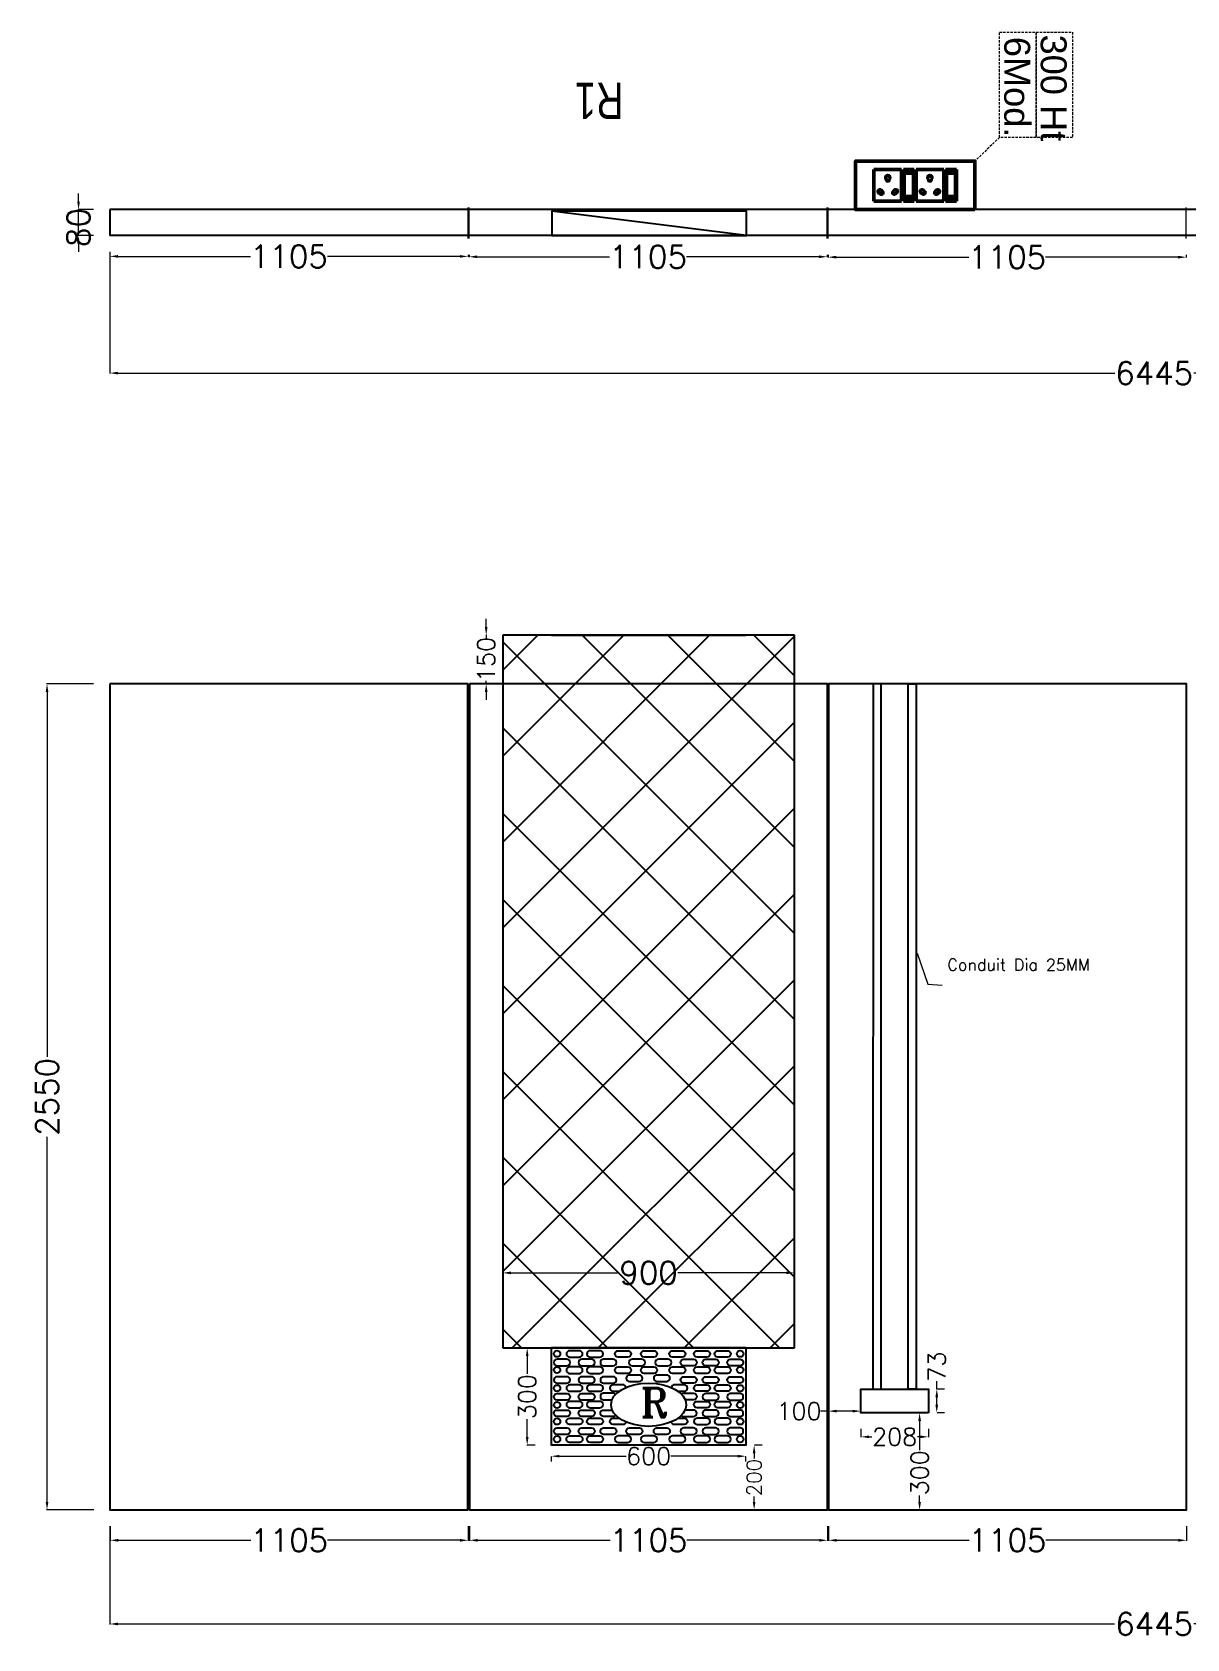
# Model space of a CAD drawing. Extents: x 3550807 to 4078732, y -628171 to -515859.
# Drawn here: x 3782337 to 3785900, y -603550 to -598592 of the extents above; entities that cross this region are included whole.
import ezdxf
from ezdxf.lldxf.tags import DXFTag

# ---------------------------------------------------------------- set-up
doc = ezdxf.new("R2010")
doc.units = 0
doc.header["$LTSCALE"] = 6
doc.header["$MEASUREMENT"] = 0
for name, pattern in [('1', [0]), ('ACAD_ISO03W100', [30, 12, -18]), ('DASHED2', [0.375, 0.25, -0.125])]:
    doc.linetypes.add(name, pattern=pattern)
doc.layers.get('0').update_dxf_attribs({"linetype": 'CONTINUOUS'})
doc.layers.get('Defpoints').update_dxf_attribs({"linetype": 'CONTINUOUS'})
for name, color, linetype in [('80 mm Wall', 5, 'CONTINUOUS'), ('Conduit', 2, 'CONTINUOUS'), ('DIM', 7, 'CONTINUOUS'), ('Dimensions', 7, 'CONTINUOUS'), ('MODULE BOX', 7, 'CONTINUOUS'), ('RISER', 10, 'CONTINUOUS'), ('TEXT', 5, 'CONTINUOUS')]:
    doc.layers.add(name, color=color, linetype=linetype)
doc.layers.add('CFT_LOOPING', color=7, linetype='1', lineweight=0, true_color=0xd6d600)
for name, color, linetype, lineweight in [('ELE. 2N0S OF 6-16 UPS SOCKETS', 191, 'CONTINUOUS', 15), ('MEP_HVAC_RA_RAISERS', 3, 'CONTINUOUS', 0), ('Partition-80WP', 7, 'CONTINUOUS', 5)]:
    doc.layers.add(name, color=color, linetype=linetype, lineweight=lineweight)
doc.styles.add('ARIEL', font='sanss___.ttf', dxfattribs={"width": 0.75})
doc.styles.add('ROMANS', font='romans.shx')
doc.styles.add('ROMANT', font='romant.shx')
doc.styles.get("Standard").update_dxf_attribs({"font": 'SIMPLEX'})
tags = doc.linetypes.add('03B05', pattern=[15, 6, -9]).pattern_tags.tags
tags[6:7] = [DXFTag(74, 4), DXFTag(75, 0), DXFTag(340, '0'), DXFTag(46, 1.0), DXFTag(50, 0.0), DXFTag(44, 0.0), DXFTag(45, 0.0)]
tags[4:5] = [DXFTag(74, 4), DXFTag(75, 0), DXFTag(340, '0'), DXFTag(46, 1.0), DXFTag(50, 0.0), DXFTag(44, 0.0), DXFTag(45, 0.0)]
doc.dimstyles.new('AEPL', dxfattribs={"dimtxt": 10, "dimasz": 2.5, "dimexe": 1.25, "dimexo": 2, "dimtad": 0, "dimdec": 0, "dimtxsty": 'ROMANS', "dimcen": 2.5, "dimclrd": 250, "dimclre": 250, "dimadec": 0, "dimazin": 0, "dimtfac": 1, "dimtdec": 0, "dimtmove": 0, "dimatfit": 3, "dimfxl": 0, "dimlwd": 0, "dimlwe": 0, "dimarcsym": 0})
doc.dimstyles.new('AEPL1', dxfattribs={"dimtxt": 100, "dimasz": 25, "dimexe": 1.25, "dimexo": 50, "dimtad": 0, "dimdec": 0, "dimtxsty": 'ROMANS', "dimcen": 2.5, "dimclrd": 250, "dimclre": 250, "dimadec": 0, "dimazin": 0, "dimtfac": 1, "dimtdec": 0, "dimtmove": 0, "dimatfit": 3, "dimfxl": 0, "dimlwd": 0, "dimlwe": 0, "dimarcsym": 0})

# ---------------------------------------------------------------- blocks, each defined once
blk = doc.blocks.new('6MODULE-UPS')
at = {"layer": 'ELE. 2N0S OF 6-16 UPS SOCKETS', "color": 223, "lineweight": 50}
for p, q in [((-5.7, 91.9), (-5.7, 19.7)), ((-5.7, 91.9), (-5.7, 19.7)), ((19.4, 91.9), (-5.7, 91.9)), ((-5.7, 91.9), (19.4, 91.9)), ((-3.6, 84), (-3.6, 27.6)), ((17.3, 84), (-3.6, 84)), ((17.3, 27.6), (17.3, 84)), ((19.4, 19.7), (19.4, 91.9)), ((23.6, 91.9), (86.9, 91.9)), ((23.6, 19.7), (23.6, 91.9)), ((86.9, 91.9), (86.9, 19.7)), ((91.1, 91.9), (91.1, 19.7)), ((91.1, 91.9), (91.1, 19.7)), ((116.2, 91.9), (91.1, 91.9)), ((91.1, 91.9), (116.2, 91.9)), ((93.2, 84), (93.2, 27.6)), ((114.1, 84), (93.2, 84)), ((114.1, 27.6), (114.1, 84)), ((116.2, 19.7), (116.2, 91.9)), ((120.4, 19.7), (120.4, 91.9)), ((120.4, 91.9), (183.6, 91.9)), ((183.6, 91.9), (183.6, 19.7)), ((-5.7, 19.7), (19.4, 19.7)), ((-3.6, 30.1), (17.3, 30.1)), ((-3.6, 27.6), (17.3, 27.6)), ((86.9, 19.7), (23.6, 19.7)), ((91.1, 19.7), (116.2, 19.7)), ((93.2, 30.1), (114.1, 30.1)), ((93.2, 27.6), (114.1, 27.6)), ((183.6, 19.7), (120.4, 19.7))]:
    blk.add_line(p, q, dxfattribs=at)
blk.add_lwpolyline([(-48.1, 0), (226, 0), (226, 111.6), (-48.1, 111.6)], close=True, dxfattribs=at)
for centre, radius, start, end in [((55.3, 73.6), 4.92, 307.1584, 232.8416), ((152, 73.6), 4.92, 307.1584, 232.8416), ((37.2, 41.7), 4.24, 5.2689, 272.51), ((40.6, 38.8), 3.42, 202.6838, 75.0951), ((55.3, 68.7), 3.14, 161.4031, 18.5969), ((69.9, 38.8), 3.42, 104.9049, 337.3162), ((73.3, 41.7), 4.24, 267.49, 174.7311), ((134, 41.7), 4.24, 5.2689, 272.51), ((137.3, 38.8), 3.42, 202.6838, 75.0951), ((152, 68.7), 3.14, 161.4031, 18.5969), ((166.7, 38.8), 3.42, 104.9049, 337.3162), ((170, 41.7), 4.24, 267.49, 174.7311)]:
    blk.add_arc(centre, radius, start, end, dxfattribs=at)
blk = doc.blocks.new('RAISER 400X400MM')
at = {"layer": 'MEP_HVAC_RA_RAISERS', "lineweight": 25}
blk.add_line((2003785.4, 80176.6), (2004185.4, 80126.6), dxfattribs=at)
blk.add_lwpolyline([(2004185.4, 80176.6), (2003785.4, 80176.6), (2003785.4, 80126.6), (2004185.4, 80126.6)], close=True, dxfattribs=at)
blk.add_lwpolyline([(2003985.4, 80105.8, 0, 44.3, 0), (2003985.4, 80054.1, 0, 0, 0), (2003985.4, 79969.7, 0, 0, 0), (2004052.1, 79969.7, 0, 0, 0), (2003868.7, 79926.8, 0, 0, 0), (2003970.3, 79926.8, 0, 0, 0), (2003970.3, 79863.1, 0, 0, 0)], format="xyseb", dxfattribs=at)
at = {"layer": 'MEP_HVAC_RA_RAISERS', "lineweight": 25, "insert": (2004037.9, 79936.9), "char_height": 75, "width": 116.101, "attachment_point": 1, "style": 'ARIEL'}
blk.add_mtext('R1', dxfattribs=at)
blk = doc.blocks.new('*D372')
at = {"layer": 'Defpoints', "color": 0, "linetype": 'ByBlock', "transparency": 16777216}
for p in [(3782576.8, -599219.5), (3783682, -599228.5), (3783682, -599283.7)]:
    blk.add_point(p, dxfattribs=at)
at = {"layer": 'DIM', "color": 250, "linetype": 'ByBlock', "lineweight": 0, "transparency": 16777216}
for p, q in [((3782576.8, -599269.5), (3782576.8, -599284.9)), ((3782601.8, -599283.7), (3783010.8, -599283.7)), ((3783657, -599283.7), (3783248, -599283.7)), ((3783682, -599278.5), (3783682, -599284.9))]:
    blk.add_line(p, q, dxfattribs=at)
at = {"layer": 'DIM', "color": 250, "linetype": 'ByBlock', "transparency": 16777216}
for points in [[(3782601.8, -599279.5), (3782601.8, -599287.9), (3782576.8, -599283.7)], [(3783657, -599287.9), (3783657, -599279.5), (3783682, -599283.7)]]:
    blk.add_solid(points, dxfattribs=at)
at = {"layer": 'DIM', "color": 0, "linetype": 'ByBlock', "transparency": 16777216, "insert": (3783129.4, -599283.7), "char_height": 70, "attachment_point": 5, "style": 'ROMANS'}
blk.add_mtext('1105', dxfattribs=at)
blk = doc.blocks.new('*D374')
at = {"layer": 'Defpoints', "color": 0, "linetype": 'ByBlock', "transparency": 16777216}
for p in [(3783685, -599228.5), (3784790, -599228.5), (3784790, -599284.9)]:
    blk.add_point(p, dxfattribs=at)
at = {"layer": 'DIM', "color": 250, "linetype": 'ByBlock', "lineweight": 0, "transparency": 16777216}
for p, q in [((3783685, -599278.5), (3783685, -599286.1)), ((3783710, -599284.9), (3784118.9, -599284.9)), ((3784765, -599284.9), (3784356, -599284.9)), ((3784790, -599278.5), (3784790, -599286.1))]:
    blk.add_line(p, q, dxfattribs=at)
at = {"layer": 'DIM', "color": 250, "linetype": 'ByBlock', "transparency": 16777216}
for points in [[(3783710, -599280.7), (3783710, -599289), (3783685, -599284.9)], [(3784765, -599289), (3784765, -599280.7), (3784790, -599284.9)]]:
    blk.add_solid(points, dxfattribs=at)
at = {"layer": 'DIM', "color": 0, "linetype": 'ByBlock', "transparency": 16777216, "insert": (3784237.5, -599284.9), "char_height": 70, "attachment_point": 5, "style": 'ROMANS'}
blk.add_mtext('1105', dxfattribs=at)
blk = doc.blocks.new('*D375')
at = {"layer": 'Defpoints', "color": 0, "linetype": 'ByBlock', "transparency": 16777216}
for p in [(3784793, -599228.5), (3785898, -599228.5), (3785898, -599286.1)]:
    blk.add_point(p, dxfattribs=at)
at = {"layer": 'DIM', "color": 250, "linetype": 'ByBlock', "lineweight": 0, "transparency": 16777216}
for p, q in [((3784793, -599278.5), (3784793, -599287.4)), ((3784818, -599286.1), (3785226.9, -599286.1)), ((3785873, -599286.1), (3785464, -599286.1)), ((3785898, -599278.5), (3785898, -599287.4))]:
    blk.add_line(p, q, dxfattribs=at)
at = {"layer": 'DIM', "color": 250, "linetype": 'ByBlock', "transparency": 16777216}
for points in [[(3784818, -599282), (3784818, -599290.3), (3784793, -599286.1)], [(3785873, -599290.3), (3785873, -599282), (3785898, -599286.1)]]:
    blk.add_solid(points, dxfattribs=at)
at = {"layer": 'DIM', "color": 0, "linetype": 'ByBlock', "transparency": 16777216, "insert": (3785345.5, -599286.1), "char_height": 70, "attachment_point": 5, "style": 'ROMANS'}
blk.add_mtext('1105', dxfattribs=at)
blk = doc.blocks.new('*D378')
at = {"layer": 'Defpoints', "color": 0, "linetype": 'ByBlock', "transparency": 16777216}
for p in [(3782576.8, -599219.5), (3789021.8, -599219.5), (3789021.8, -599643.9)]:
    blk.add_point(p, dxfattribs=at)
at = {"layer": 'DIM', "color": 250, "linetype": 'ByBlock', "lineweight": 0, "transparency": 16777216}
for p, q in [((3782576.8, -599269.5), (3782576.8, -599645.2)), ((3789021.8, -599269.5), (3789021.8, -599645.2)), ((3782601.8, -599643.9), (3785677.2, -599643.9)), ((3788996.8, -599643.9), (3785921.4, -599643.9))]:
    blk.add_line(p, q, dxfattribs=at)
at = {"layer": 'DIM', "color": 250, "linetype": 'ByBlock', "transparency": 16777216}
for points in [[(3782601.8, -599639.8), (3782601.8, -599648.1), (3782576.8, -599643.9)], [(3788996.8, -599648.1), (3788996.8, -599639.8), (3789021.8, -599643.9)]]:
    blk.add_solid(points, dxfattribs=at)
at = {"layer": 'DIM', "color": 0, "linetype": 'ByBlock', "transparency": 16777216, "insert": (3785799.3, -599643.9), "char_height": 70, "attachment_point": 5, "style": 'ROMANS'}
blk.add_mtext('6445', dxfattribs=at)
blk = doc.blocks.new('raiser 400x250')
at = {"layer": 'RISER'}
h = blk.add_hatch(dxfattribs=at)
h.set_pattern_fill('ANSI37', color=8, scale=1500)
h.set_pattern_definition([(45, (3749758.91, -782023.3), (-132.583, 132.583), []), (135, (3749758.91, -782023.3), (-132.583, -132.583), [])])
h.paths.add_polyline_path([(3749308.9, -779742.3), (3749308.9, -781942.3), (3750208.9, -781942.3), (3750208.9, -779742.3)])
at = {"linetype": 'ByBlock'}
blk.add_line((3749458.9, -779742.3), (3749308.9, -779742.3), dxfattribs=at)
at = {"layer": 'RISER', "color": 3, "linetype": 'ACAD_ISO03W100'}
for p, q in [((3749308.9, -779742.3), (3749308.9, -781942.3)), ((3750208.9, -781942.3), (3750208.9, -779742.3))]:
    blk.add_line(p, q, dxfattribs=at)
at = {"layer": 'RISER', "color": 5}
for p, q in [((3749308.9, -779742.3), (3749308.9, -781942.3)), ((3750208.9, -779742.3), (3749308.9, -779742.3)), ((3749458.9, -779742.3), (3750058.9, -779742.3)), ((3750208.9, -781942.3), (3750208.9, -779742.3)), ((3749308.9, -781942.3), (3749458.9, -781942.3)), ((3749458.9, -781942.3), (3750208.9, -781942.3))]:
    blk.add_line(p, q, dxfattribs=at)
at = {"layer": 'RISER', "color": 3}
blk.add_line((3750058.9, -781942.3), (3749458.9, -781942.3), dxfattribs=at)
at = {"layer": 'RISER', "color": 5}
blk.add_lwpolyline([(3749458.9, -781942.3), (3750058.9, -781942.3), (3750058.9, -782242.3), (3749458.9, -782242.3)], close=True, dxfattribs=at)
at = {"layer": 'RISER'}
for points in [[(3749515.3, -781970.8), (3749545.3, -781970.8, 1), (3749545.3, -781950.8), (3749515.3, -781950.8, 1), (3749515.3, -781970.8)], [(3749578.8, -781970.8), (3749608.8, -781970.8, 1), (3749608.8, -781950.8), (3749578.8, -781950.8, 1), (3749578.8, -781970.8)], [(3749695, -781970.8), (3749665, -781970.8, -1), (3749665, -781950.8), (3749695, -781950.8, -1), (3749695, -781970.8)], [(3749775, -781970.8), (3749745, -781970.8, -1), (3749745, -781950.8), (3749775, -781950.8, -1), (3749775, -781970.8)], [(3749862.4, -781970.8), (3749832.4, -781970.8, -1), (3749832.4, -781950.8), (3749862.4, -781950.8, -1), (3749862.4, -781970.8)], [(3749939, -781970.8), (3749909, -781970.8, -1), (3749909, -781950.8), (3749939, -781950.8, -1), (3749939, -781970.8)], [(3750002.5, -781970.8), (3749972.5, -781970.8, -1), (3749972.5, -781950.8), (3750002.5, -781950.8, -1), (3750002.5, -781970.8)], [(3749476.7, -781997.2), (3749506.7, -781997.2, 1), (3749506.7, -781977.2), (3749476.7, -781977.2, 1), (3749476.7, -781997.2)], [(3749515.3, -782020.9), (3749545.3, -782020.9, 1), (3749545.3, -782000.9), (3749515.3, -782000.9, 1), (3749515.3, -782020.9)], [(3749552.6, -781997.2), (3749582.6, -781997.2, 1), (3749582.6, -781977.2), (3749552.6, -781977.2, 1), (3749552.6, -781997.2)], [(3749578.8, -782020.9), (3749608.8, -782020.9, 1), (3749608.8, -782000.9), (3749578.8, -782000.9, 1), (3749578.8, -782020.9)], [(3749620.1, -781997.2), (3749650.1, -781997.2, 1), (3749650.1, -781977.2), (3749620.1, -781977.2, 1), (3749620.1, -781997.2)], [(3749695, -782020.9), (3749665, -782020.9, -1), (3749665, -782000.9), (3749695, -782000.9, -1), (3749695, -782020.9)], [(3749708, -781997.2), (3749738, -781997.2, 1), (3749738, -781977.2), (3749708, -781977.2, 1), (3749708, -781997.2)], [(3749775, -782020.9), (3749745, -782020.9, -1), (3749745, -782000.9), (3749775, -782000.9, -1), (3749775, -782020.9)], [(3749789.4, -781997.2), (3749819.4, -781997.2, 1), (3749819.4, -781977.2), (3749789.4, -781977.2, 1), (3749789.4, -781997.2)], [(3749862.4, -782020.9), (3749832.4, -782020.9, -1), (3749832.4, -782000.9), (3749862.4, -782000.9, -1), (3749862.4, -782020.9)], [(3749897.7, -781997.2), (3749867.7, -781997.2, -1), (3749867.7, -781977.2), (3749897.7, -781977.2, -1), (3749897.7, -781997.2)], [(3749939, -782020.9), (3749909, -782020.9, -1), (3749909, -782000.9), (3749939, -782000.9, -1), (3749939, -782020.9)], [(3749965.3, -781997.2), (3749935.3, -781997.2, -1), (3749935.3, -781977.2), (3749965.3, -781977.2, -1), (3749965.3, -781997.2)], [(3750002.5, -782020.9), (3749972.5, -782020.9, -1), (3749972.5, -782000.9), (3750002.5, -782000.9, -1), (3750002.5, -782020.9)], [(3750041.1, -781997.2), (3750011.1, -781997.2, -1), (3750011.1, -781977.2), (3750041.1, -781977.2, -1), (3750041.1, -781997.2)], [(3749476.7, -782051), (3749506.7, -782051, 1), (3749506.7, -782031), (3749476.7, -782031, 1), (3749476.7, -782051)], [(3749515.3, -782075.9), (3749545.3, -782075.9, 1), (3749545.3, -782055.9), (3749515.3, -782055.9, 1), (3749515.3, -782075.9)], [(3749552.6, -782051), (3749582.6, -782051, 1), (3749582.6, -782031), (3749552.6, -782031, 1), (3749552.6, -782051)], [(3749578.8, -782075.9), (3749608.8, -782075.9, 1), (3749608.8, -782055.9), (3749578.8, -782055.9, 1), (3749578.8, -782075.9)], [(3749620.1, -782051), (3749650.1, -782051, 1), (3749650.1, -782031), (3749620.1, -782031, 1), (3749620.1, -782051)], [(3749689.2, -782063.8, 0.354406), (3749679.4, -782055.9), (3749649.4, -782055.9, 1), (3749649.4, -782075.9)], [(3749700.1, -782045.8), (3749730.1, -782045.8, 1), (3749730.1, -782025.8), (3749700.1, -782025.8, 1), (3749700.1, -782045.8)], [(3749784.8, -782045.8), (3749814.8, -782045.8, 1), (3749814.8, -782025.8), (3749784.8, -782025.8, 1), (3749784.8, -782045.8)], [(3749850, -782075.9), (3749868.9, -782075.9, 1), (3749868.9, -782055.9), (3749838.9, -782055.9, 0.359988), (3749829.1, -782064, 0.359988)], [(3749897.7, -782051), (3749867.7, -782051, -1), (3749867.7, -782031), (3749897.7, -782031, -1), (3749897.7, -782051)], [(3749939, -782075.9), (3749909, -782075.9, -1), (3749909, -782055.9), (3749939, -782055.9, -1), (3749939, -782075.9)], [(3749965.3, -782051), (3749935.3, -782051, -1), (3749935.3, -782031), (3749965.3, -782031, -1), (3749965.3, -782051)], [(3750002.5, -782075.9), (3749972.5, -782075.9, -1), (3749972.5, -782055.9), (3750002.5, -782055.9, -1), (3750002.5, -782075.9)], [(3750041.1, -782051), (3750011.1, -782051, -1), (3750011.1, -782031), (3750041.1, -782031, -1), (3750041.1, -782051)], [(3749476.7, -782083), (3749506.7, -782083, -1), (3749506.7, -782103), (3749476.7, -782103, -1), (3749476.7, -782083)], [(3749515.3, -782127), (3749545.3, -782127, 1), (3749545.3, -782107), (3749515.3, -782107, 1), (3749515.3, -782127)], [(3749552.6, -782083), (3749582.6, -782083, -1), (3749582.6, -782103), (3749552.6, -782103, -1), (3749552.6, -782083)], [(3749578.8, -782127), (3749608.8, -782127, 1), (3749608.8, -782107), (3749578.8, -782107, 1), (3749578.8, -782127)], [(3749657.3, -782085.1, 0.202537), (3749650.1, -782082.1), (3749620.1, -782082.1, 1), (3749620.1, -782102.1)], [(3749860.5, -782085.1, -0.202537), (3749867.7, -782082.1), (3749897.7, -782082.1, -1), (3749897.7, -782102.1)], [(3749939, -782127), (3749909, -782127, -1), (3749909, -782107), (3749939, -782107, -1), (3749939, -782127)], [(3749965.3, -782083), (3749935.3, -782083, 1), (3749935.3, -782103), (3749965.3, -782103, 1), (3749965.3, -782083)], [(3750002.5, -782127), (3749972.5, -782127, -1), (3749972.5, -782107), (3750002.5, -782107, -1), (3750002.5, -782127)], [(3750041.1, -782083), (3750011.1, -782083, 1), (3750011.1, -782103), (3750041.1, -782103, 1), (3750041.1, -782083)], [(3749476.7, -782133.8), (3749506.7, -782133.8, -1), (3749506.7, -782153.8), (3749476.7, -782153.8, -1), (3749476.7, -782133.8)], [(3749552.6, -782133.8), (3749582.6, -782133.8, -1), (3749582.6, -782153.8), (3749552.6, -782153.8, -1), (3749552.6, -782133.8)], [(3749657.9, -782150.1, -0.225848), (3749650.1, -782153.8), (3749620.1, -782153.8, -1), (3749620.1, -782133.8)], [(3749859.9, -782150.1, 0.225848), (3749867.7, -782153.8), (3749897.7, -782153.8, 1), (3749897.7, -782133.8)], [(3749965.3, -782133.8), (3749935.3, -782133.8, 1), (3749935.3, -782153.8), (3749965.3, -782153.8, 1), (3749965.3, -782133.8)], [(3750041.1, -782133.8), (3750011.1, -782133.8, 1), (3750011.1, -782153.8), (3750041.1, -782153.8, 1), (3750041.1, -782133.8)], [(3749476.7, -782188.8), (3749506.7, -782188.8, -1), (3749506.7, -782208.8), (3749476.7, -782208.8, -1), (3749476.7, -782188.8)], [(3749515.3, -782158.7), (3749545.3, -782158.7, -1), (3749545.3, -782178.7), (3749515.3, -782178.7, -1), (3749515.3, -782158.7)], [(3749552.6, -782188.8), (3749582.6, -782188.8, -1), (3749582.6, -782208.8), (3749552.6, -782208.8, -1), (3749552.6, -782188.8)], [(3749578.8, -782158.7), (3749608.8, -782158.7, -1), (3749608.8, -782178.7), (3749578.8, -782178.7, -1), (3749578.8, -782158.7)], [(3749620.1, -782188.8), (3749650.1, -782188.8, -1), (3749650.1, -782208.8), (3749620.1, -782208.8, -1), (3749620.1, -782188.8)], [(3749689.2, -782170.8, -0.354406), (3749679.4, -782178.7), (3749649.4, -782178.7, -1), (3749649.4, -782158.7)], [(3749700.1, -782188.8), (3749730.1, -782188.8, -1), (3749730.1, -782208.8), (3749700.1, -782208.8, -1), (3749700.1, -782188.8)], [(3749784.8, -782188.8), (3749814.8, -782188.8, -1), (3749814.8, -782208.8), (3749784.8, -782208.8, -1), (3749784.8, -782188.8)], [(3749850, -782158.7), (3749868.9, -782158.7, -1), (3749868.9, -782178.7), (3749838.9, -782178.7, -0.359988), (3749829.1, -782170.6)], [(3749897.7, -782188.8), (3749867.7, -782188.8, 1), (3749867.7, -782208.8), (3749897.7, -782208.8, 1), (3749897.7, -782188.8)], [(3749939, -782158.7), (3749909, -782158.7, 1), (3749909, -782178.7), (3749939, -782178.7, 1), (3749939, -782158.7)], [(3749965.3, -782188.8), (3749935.3, -782188.8, 1), (3749935.3, -782208.8), (3749965.3, -782208.8, 1), (3749965.3, -782188.8)], [(3750002.5, -782158.7), (3749972.5, -782158.7, 1), (3749972.5, -782178.7), (3750002.5, -782178.7, 1), (3750002.5, -782158.7)], [(3750041.1, -782188.8), (3750011.1, -782188.8, 1), (3750011.1, -782208.8), (3750041.1, -782208.8, 1), (3750041.1, -782188.8)], [(3749515.3, -782213.7), (3749545.3, -782213.7, -1), (3749545.3, -782233.7), (3749515.3, -782233.7, -1), (3749515.3, -782213.7)], [(3749578.8, -782213.7), (3749608.8, -782213.7, -1), (3749608.8, -782233.7), (3749578.8, -782233.7, -1), (3749578.8, -782213.7)], [(3749695, -782213.7), (3749665, -782213.7, 1), (3749665, -782233.7), (3749695, -782233.7, 1), (3749695, -782213.7)], [(3749775, -782213.7), (3749745, -782213.7, 1), (3749745, -782233.7), (3749775, -782233.7, 1), (3749775, -782213.7)], [(3749862.4, -782213.7), (3749832.4, -782213.7, 1), (3749832.4, -782233.7), (3749862.4, -782233.7, 1), (3749862.4, -782213.7)], [(3749939, -782213.7), (3749909, -782213.7, 1), (3749909, -782233.7), (3749939, -782233.7, 1), (3749939, -782213.7)], [(3750002.5, -782213.7), (3749972.5, -782213.7, 1), (3749972.5, -782233.7), (3750002.5, -782233.7, 1), (3750002.5, -782213.7)]]:
    blk.add_lwpolyline(points, format="xyb", dxfattribs=at)
for points in [[(3749620.1, -782102.1), (3749646, -782102.1)], [(3749649.4, -782075.9), (3749667.8, -782075.9)], [(3749897.7, -782102.1), (3749871.8, -782102.1)], [(3749620.1, -782133.8), (3749646.6, -782133.8)], [(3749897.7, -782133.8), (3749871.3, -782133.8)], [(3749649.4, -782158.7), (3749667.8, -782158.7)]]:
    blk.add_lwpolyline(points, dxfattribs=at)
for centre in [(3749476.5, -781960.1), (3750041.3, -781960.1), (3749476.5, -782010.2), (3750041.3, -782010.2), (3749476.5, -782066.6), (3750041.3, -782066.6), (3749476.5, -782118.3), (3750041.3, -782118.3), (3749476.5, -782168.9), (3750041.3, -782168.9), (3749476.5, -782223.8), (3750041.3, -782223.8)]:
    blk.add_circle(centre, 10, dxfattribs=at)
blk.add_ellipse((3749758.9, -782117.3), major_axis=(-115.9, 0), ratio=0.577143, dxfattribs=at)
at = {"layer": 'RISER', "color": 7, "insert": (3749733.6, -782066), "char_height": 90.1, "width": 1.001, "attachment_point": 1, "style": 'ROMANT'}
blk.add_mtext('R\\P', dxfattribs=at)
blk = doc.blocks.new('*D379')
at = {"layer": 'Defpoints', "color": 0, "linetype": 'ByBlock', "transparency": 16777216}
for p in [(3783686.8, -603152.7), (3784791.3, -603152.7), (3784791.3, -603246.2)]:
    blk.add_point(p, dxfattribs=at)
at = {"layer": 'DIM', "color": 250, "linetype": 'ByBlock', "lineweight": 0, "transparency": 16777216}
for p, q in [((3783686.8, -603202.7), (3783686.8, -603247.5)), ((3784791.3, -603202.7), (3784791.3, -603247.5)), ((3783711.8, -603246.2), (3784120.5, -603246.2)), ((3784766.3, -603246.2), (3784357.6, -603246.2))]:
    blk.add_line(p, q, dxfattribs=at)
at = {"layer": 'DIM', "color": 250, "linetype": 'ByBlock', "transparency": 16777216}
for points in [[(3783711.8, -603242.1), (3783711.8, -603250.4), (3783686.8, -603246.2)], [(3784766.3, -603250.4), (3784766.3, -603242.1), (3784791.3, -603246.2)]]:
    blk.add_solid(points, dxfattribs=at)
at = {"layer": 'DIM', "color": 0, "linetype": 'ByBlock', "transparency": 16777216, "insert": (3784239.1, -603246.2), "char_height": 70, "attachment_point": 5, "style": 'ROMANS'}
blk.add_mtext('1105', dxfattribs=at)
blk = doc.blocks.new('*D380')
at = {"layer": 'Defpoints', "color": 0, "linetype": 'ByBlock', "transparency": 16777216}
for p in [(3782577.8, -603152.7), (3783682.3, -603152.7), (3783682.3, -603246.2)]:
    blk.add_point(p, dxfattribs=at)
at = {"layer": 'DIM', "color": 250, "linetype": 'ByBlock', "lineweight": 0, "transparency": 16777216}
for p, q in [((3782577.8, -603202.7), (3782577.8, -603247.5)), ((3783682.3, -603202.7), (3783682.3, -603247.5)), ((3782602.8, -603246.2), (3783011.5, -603246.2)), ((3783657.3, -603246.2), (3783248.6, -603246.2))]:
    blk.add_line(p, q, dxfattribs=at)
at = {"layer": 'DIM', "color": 250, "linetype": 'ByBlock', "transparency": 16777216}
for points in [[(3782602.8, -603242.1), (3782602.8, -603250.4), (3782577.8, -603246.2)], [(3783657.3, -603250.4), (3783657.3, -603242.1), (3783682.3, -603246.2)]]:
    blk.add_solid(points, dxfattribs=at)
at = {"layer": 'DIM', "color": 0, "linetype": 'ByBlock', "transparency": 16777216, "insert": (3783130.1, -603246.2), "char_height": 70, "attachment_point": 5, "style": 'ROMANS'}
blk.add_mtext('1105', dxfattribs=at)
blk = doc.blocks.new('*D381')
at = {"layer": 'Defpoints', "color": 0, "linetype": 'ByBlock', "transparency": 16777216}
for p in [(3783939.1, -602952.7), (3784539.1, -602952.7), (3784539.1, -602986.7)]:
    blk.add_point(p, dxfattribs=at)
at = {"layer": 'DIM', "color": 250, "linetype": 'ByBlock', "lineweight": 0, "transparency": 16777216}
for p, q in [((3783939.1, -603002.7), (3783939.1, -602987.9)), ((3783964.1, -602986.7), (3784170.4, -602986.7)), ((3784514.1, -602986.7), (3784307.7, -602986.7)), ((3784539.1, -603002.7), (3784539.1, -602987.9))]:
    blk.add_line(p, q, dxfattribs=at)
at = {"layer": 'DIM', "color": 250, "linetype": 'ByBlock', "transparency": 16777216}
for points in [[(3783964.1, -602982.5), (3783964.1, -602990.8), (3783939.1, -602986.7)], [(3784514.1, -602990.8), (3784514.1, -602982.5), (3784539.1, -602986.7)]]:
    blk.add_solid(points, dxfattribs=at)
at = {"layer": 'DIM', "color": 0, "linetype": 'ByBlock', "transparency": 16777216, "insert": (3784239.1, -602986.7), "char_height": 70, "attachment_point": 5, "style": 'ROMANS'}
blk.add_mtext('{\\H0.771429x;600}', dxfattribs=at)
blk = doc.blocks.new('*D382')
at = {"layer": 'Defpoints', "color": 0, "linetype": 'ByBlock', "transparency": 16777216}
for p in [(3783939.1, -602652.7), (3783864.6, -602952.7), (3783939.1, -602952.7)]:
    blk.add_point(p, dxfattribs=at)
at = {"layer": 'DIM', "color": 250, "linetype": 'ByBlock', "lineweight": 0, "transparency": 16777216}
for p, q in [((3783889.1, -602652.7), (3783863.3, -602652.7)), ((3783864.6, -602677.7), (3783864.6, -602732.6)), ((3783864.6, -602927.7), (3783864.6, -602872.7)), ((3783889.1, -602952.7), (3783863.3, -602952.7))]:
    blk.add_line(p, q, dxfattribs=at)
at = {"layer": 'DIM', "color": 250, "linetype": 'ByBlock', "transparency": 16777216}
for points in [[(3783868.7, -602677.7), (3783860.4, -602677.7), (3783864.6, -602652.7)], [(3783860.4, -602927.7), (3783868.7, -602927.7), (3783864.6, -602952.7)]]:
    blk.add_solid(points, dxfattribs=at)
at = {"layer": 'DIM', "color": 0, "linetype": 'ByBlock', "transparency": 16777216, "insert": (3783864.6, -602802.7), "char_height": 70, "attachment_point": 5, "rotation": 90, "style": 'ROMANS'}
blk.add_mtext('{\\H0.771429x;300}', dxfattribs=at)
blk = doc.blocks.new('*D383')
at = {"layer": 'Defpoints', "color": 0, "linetype": 'ByBlock', "transparency": 16777216}
for p in [(3784794.3, -603152.7), (3785898.9, -603152.7), (3785898.9, -603246.2)]:
    blk.add_point(p, dxfattribs=at)
at = {"layer": 'DIM', "color": 250, "linetype": 'ByBlock', "lineweight": 0, "transparency": 16777216}
for p, q in [((3784794.3, -603202.7), (3784794.3, -603247.5)), ((3785898.9, -603202.7), (3785898.9, -603247.5)), ((3784819.3, -603246.2), (3785228, -603246.2)), ((3785873.9, -603246.2), (3785465.2, -603246.2))]:
    blk.add_line(p, q, dxfattribs=at)
at = {"layer": 'DIM', "color": 250, "linetype": 'ByBlock', "transparency": 16777216}
for points in [[(3784819.3, -603242.1), (3784819.3, -603250.4), (3784794.3, -603246.2)], [(3785873.9, -603250.4), (3785873.9, -603242.1), (3785898.9, -603246.2)]]:
    blk.add_solid(points, dxfattribs=at)
at = {"layer": 'DIM', "color": 0, "linetype": 'ByBlock', "transparency": 16777216, "insert": (3785346.6, -603246.2), "char_height": 70, "attachment_point": 5, "style": 'ROMANS'}
blk.add_mtext('1105', dxfattribs=at)
blk = doc.blocks.new('*D384')
at = {"layer": 'Defpoints', "color": 0, "linetype": 'ByBlock', "transparency": 16777216}
for p in [(3785102.3, -602852.7), (3785075.3, -603152.7), (3785102.3, -603152.7)]:
    blk.add_point(p, dxfattribs=at)
at = {"layer": 'DIM', "color": 250, "linetype": 'ByBlock', "lineweight": 0, "transparency": 16777216}
for p, q in [((3785052.3, -602852.7), (3785074.1, -602852.7)), ((3785075.3, -602877.7), (3785075.3, -602968)), ((3785075.3, -603127.7), (3785075.3, -603108)), ((3785052.3, -603152.7), (3785074.1, -603152.7))]:
    blk.add_line(p, q, dxfattribs=at)
at = {"layer": 'DIM', "color": 250, "linetype": 'ByBlock', "transparency": 16777216}
for points in [[(3785079.5, -602877.7), (3785071.2, -602877.7), (3785075.3, -602852.7)], [(3785071.2, -603127.7), (3785079.5, -603127.7), (3785075.3, -603152.7)]]:
    blk.add_solid(points, dxfattribs=at)
at = {"layer": 'DIM', "color": 0, "linetype": 'ByBlock', "transparency": 16777216, "insert": (3785075.3, -603038), "char_height": 70, "attachment_point": 5, "rotation": 90, "style": 'ROMANS'}
blk.add_mtext('{\\H0.771429x;300}', dxfattribs=at)
blk = doc.blocks.new('*D385')
at = {"layer": 'Defpoints', "color": 0, "linetype": 'ByBlock', "transparency": 16777216}
for p in [(3784894.3, -602852.7), (3785102.3, -602852.7), (3784894.3, -602926.9)]:
    blk.add_point(p, dxfattribs=at)
at = {"layer": 'DIM', "color": 250, "linetype": 'ByBlock', "lineweight": 0, "transparency": 16777216}
for p, q in [((3784894.3, -602902.7), (3784894.3, -602928.1)), ((3784919.3, -602926.9), (3784928.3, -602926.9)), ((3785077.3, -602926.9), (3785068.4, -602926.9)), ((3785102.3, -602902.7), (3785102.3, -602928.1))]:
    blk.add_line(p, q, dxfattribs=at)
at = {"layer": 'DIM', "color": 250, "linetype": 'ByBlock', "transparency": 16777216}
for points in [[(3784919.3, -602922.7), (3784919.3, -602931.1), (3784894.3, -602926.9)], [(3785077.3, -602931.1), (3785077.3, -602922.7), (3785102.3, -602926.9)]]:
    blk.add_solid(points, dxfattribs=at)
at = {"layer": 'DIM', "color": 0, "linetype": 'ByBlock', "transparency": 16777216, "insert": (3784998.3, -602926.9), "char_height": 70, "attachment_point": 5, "style": 'ROMANS'}
blk.add_mtext('{\\H0.771429x;208}', dxfattribs=at)
blk = doc.blocks.new('*D386')
at = {"layer": 'Defpoints', "color": 0, "linetype": 'ByBlock', "transparency": 16777216}
for p in [(3785102.3, -602779.7), (3785128.3, -602779.7), (3785102.3, -602852.7)]:
    blk.add_point(p, dxfattribs=at)
at = {"layer": 'DIM', "color": 250, "linetype": 'ByBlock', "lineweight": 0, "transparency": 16777216}
for p, q in [((3785128.3, -602779.7), (3785128.3, -602754.7)), ((3785152.3, -602779.7), (3785129.5, -602779.7)), ((3785128.3, -602827.7), (3785128.3, -602804.7)), ((3785152.3, -602852.7), (3785129.5, -602852.7))]:
    blk.add_line(p, q, dxfattribs=at)
at = {"layer": 'DIM', "color": 250, "linetype": 'ByBlock', "transparency": 16777216}
for points in [[(3785132.5, -602804.7), (3785124.1, -602804.7), (3785128.3, -602779.7)], [(3785124.1, -602827.7), (3785132.5, -602827.7), (3785128.3, -602852.7)]]:
    blk.add_solid(points, dxfattribs=at)
at = {"layer": 'DIM', "color": 0, "linetype": 'ByBlock', "transparency": 16777216, "insert": (3785128.3, -602710.3), "char_height": 70, "attachment_point": 5, "rotation": 90, "style": 'ROMANS'}
blk.add_mtext('{\\H0.771429x;73}', dxfattribs=at)
blk = doc.blocks.new('*D389')
at = {"layer": 'Defpoints', "color": 0, "linetype": 'ByBlock', "transparency": 16777216}
for p in [(3784689.1, -602420.9), (3783789.1, -602475.6), (3784689.1, -602475.6)]:
    blk.add_point(p, dxfattribs=at)
at = {"layer": 'DIM', "color": 250, "linetype": 'ByBlock', "lineweight": 0, "transparency": 16777216}
for p, q in [((3783789.1, -602425.6), (3783789.1, -602419.7)), ((3783814.1, -602420.9), (3784148.5, -602420.9)), ((3784664.1, -602420.9), (3784329.6, -602420.9)), ((3784689.1, -602425.6), (3784689.1, -602419.7))]:
    blk.add_line(p, q, dxfattribs=at)
at = {"layer": 'DIM', "color": 250, "linetype": 'ByBlock', "transparency": 16777216}
for points in [[(3783814.1, -602416.7), (3783814.1, -602425.1), (3783789.1, -602420.9)], [(3784664.1, -602425.1), (3784664.1, -602416.7), (3784689.1, -602420.9)]]:
    blk.add_solid(points, dxfattribs=at)
at = {"layer": 'DIM', "color": 0, "linetype": 'ByBlock', "transparency": 16777216, "insert": (3784239.1, -602420.9), "char_height": 70, "attachment_point": 5, "style": 'ROMANS'}
blk.add_mtext('900', dxfattribs=at)
blk = doc.blocks.new('*D390')
at = {"layer": 'Defpoints', "color": 0, "linetype": 'ByBlock', "transparency": 16777216}
for p in [(3784539.1, -602952.7), (3784539.1, -603152.7), (3784564.8, -603152.7)]:
    blk.add_point(p, dxfattribs=at)
at = {"layer": 'DIM', "color": 250, "linetype": 'ByBlock', "lineweight": 0, "transparency": 16777216}
for p, q in [((3784564.8, -602977.7), (3784564.8, -602994.2)), ((3784589.1, -602952.7), (3784566, -602952.7)), ((3784564.8, -603127.7), (3784564.8, -603111.1)), ((3784589.1, -603152.7), (3784566, -603152.7))]:
    blk.add_line(p, q, dxfattribs=at)
at = {"layer": 'DIM', "color": 250, "linetype": 'ByBlock', "transparency": 16777216}
for points in [[(3784568.9, -602977.7), (3784560.6, -602977.7), (3784564.8, -602952.7)], [(3784560.6, -603127.7), (3784568.9, -603127.7), (3784564.8, -603152.7)]]:
    blk.add_solid(points, dxfattribs=at)
at = {"layer": 'DIM', "color": 0, "linetype": 'ByBlock', "transparency": 16777216, "insert": (3784564.8, -603052.7), "char_height": 70, "attachment_point": 5, "rotation": 90, "style": 'ROMANS'}
blk.add_mtext('{\\H0.642857x;200}', dxfattribs=at)
blk = doc.blocks.new('*D395')
at = {"layer": 'Defpoints', "color": 0, "linetype": 'ByBlock', "transparency": 16777216}
for p in [(3782576.8, -603152.7), (3789021.5, -603152.7), (3782576.8, -603504.5)]:
    blk.add_point(p, dxfattribs=at)
at = {"layer": 'DIM', "color": 250, "linetype": 'ByBlock', "lineweight": 0, "transparency": 16777216}
for p, q in [((3782576.8, -603202.7), (3782576.8, -603505.8)), ((3789021.5, -603202.7), (3789021.5, -603505.8)), ((3782601.8, -603504.5), (3785677.1, -603504.5)), ((3788996.5, -603504.5), (3785921.2, -603504.5))]:
    blk.add_line(p, q, dxfattribs=at)
at = {"layer": 'DIM', "color": 250, "linetype": 'ByBlock', "transparency": 16777216}
for points in [[(3782601.8, -603500.3), (3782601.8, -603508.7), (3782576.8, -603504.5)], [(3788996.5, -603508.7), (3788996.5, -603500.3), (3789021.5, -603504.5)]]:
    blk.add_solid(points, dxfattribs=at)
at = {"layer": 'DIM', "color": 0, "linetype": 'ByBlock', "transparency": 16777216, "insert": (3785799.1, -603504.5), "char_height": 70, "attachment_point": 5, "style": 'ROMANS'}
blk.add_mtext('6445', dxfattribs=at)
blk = doc.blocks.new('*D442')
at = {"layer": 'Defpoints', "color": 0, "linetype": 'ByBlock', "transparency": 16777216}
for p in [(3783738.1, -600452.7), (3783789.1, -600452.7), (3783789.1, -600602.7)]:
    blk.add_point(p, dxfattribs=at)
at = {"layer": 'DIM', "color": 250, "linetype": 'ByBlock', "lineweight": 0, "transparency": 16777216}
for p, q in [((3783738.1, -600427.7), (3783738.1, -600402.7)), ((3783739.1, -600452.7), (3783736.8, -600452.7)), ((3783738.1, -600452.7), (3783738.1, -600461.7)), ((3783739.1, -600602.7), (3783736.8, -600602.7)), ((3783738.1, -600602.7), (3783738.1, -600593.6)), ((3783738.1, -600627.7), (3783738.1, -600652.7))]:
    blk.add_line(p, q, dxfattribs=at)
at = {"layer": 'DIM', "color": 250, "linetype": 'ByBlock', "transparency": 16777216}
for points in [[(3783733.9, -600427.7), (3783742.2, -600427.7), (3783738.1, -600452.7)], [(3783742.2, -600627.7), (3783733.9, -600627.7), (3783738.1, -600602.7)]]:
    blk.add_solid(points, dxfattribs=at)
at = {"layer": 'DIM', "color": 0, "linetype": 'ByBlock', "transparency": 16777216, "insert": (3783738.1, -600527.7), "char_height": 70, "attachment_point": 5, "rotation": 90, "style": 'ROMANS'}
blk.add_mtext('{\\H0.771429x;150}', dxfattribs=at)
blk = doc.blocks.new('*D443')
at = {"layer": 'Defpoints', "color": 0, "linetype": 'ByBlock', "transparency": 16777216}
for p in [(3782576.8, -600602.7), (3782383, -603152.7), (3782577.8, -603152.7)]:
    blk.add_point(p, dxfattribs=at)
at = {"layer": 'DIM', "color": 250, "linetype": 'ByBlock', "lineweight": 0, "transparency": 16777216}
for p, q in [((3782526.8, -600602.7), (3782381.8, -600602.7)), ((3782383, -600627.7), (3782383, -601753.8)), ((3782383, -603127.7), (3782383, -602001.5)), ((3782527.8, -603152.7), (3782381.8, -603152.7))]:
    blk.add_line(p, q, dxfattribs=at)
at = {"layer": 'DIM', "color": 250, "linetype": 'ByBlock', "transparency": 16777216}
for points in [[(3782387.2, -600627.7), (3782378.9, -600627.7), (3782383, -600602.7)], [(3782378.9, -603127.7), (3782387.2, -603127.7), (3782383, -603152.7)]]:
    blk.add_solid(points, dxfattribs=at)
at = {"layer": 'DIM', "color": 0, "linetype": 'ByBlock', "transparency": 16777216, "insert": (3782383, -601877.7), "char_height": 70, "attachment_point": 5, "rotation": 90, "style": 'ROMANS'}
blk.add_mtext('2550', dxfattribs=at)
blk = doc.blocks.new('*D451')
at = {"layer": 'Defpoints', "color": 0, "linetype": 'ByBlock', "transparency": 16777216}
for p in [(3782480.3, -599139.5), (3782576.8, -599139.5), (3782576.8, -599219.5)]:
    blk.add_point(p, dxfattribs=at)
at = {"layer": 'DIM', "color": 250, "linetype": 'ByBlock', "lineweight": 0, "transparency": 16777216}
for p, q in [((3782480.3, -599114.5), (3782480.3, -599089.5)), ((3782526.8, -599139.5), (3782479, -599139.5)), ((3782480.3, -599219.5), (3782480.3, -599139.5)), ((3782526.8, -599219.5), (3782479, -599219.5)), ((3782480.3, -599244.5), (3782480.3, -599269.5))]:
    blk.add_line(p, q, dxfattribs=at)
at = {"layer": 'DIM', "color": 250, "linetype": 'ByBlock', "transparency": 16777216}
for points in [[(3782476.1, -599114.5), (3782484.5, -599114.5), (3782480.3, -599139.5)], [(3782484.5, -599244.5), (3782476.1, -599244.5), (3782480.3, -599219.5)]]:
    blk.add_solid(points, dxfattribs=at)
at = {"layer": 'DIM', "color": 0, "linetype": 'ByBlock', "transparency": 16777216, "insert": (3782480.3, -599194.5), "char_height": 70, "attachment_point": 5, "rotation": 90, "style": 'ROMANS'}
blk.add_mtext('80', dxfattribs=at)
blk = doc.blocks.new('*D293')
at = {"layer": 'Defpoints', "color": 0, "linetype": 'ByBlock', "transparency": 16777216}
for p in [(3784794.3, -602847.6), (3784794.3, -602852.7), (3784894.3, -602852.7)]:
    blk.add_point(p, dxfattribs=at)
at = {"layer": 'DIM', "color": 250, "linetype": 'ByBlock', "lineweight": 0, "transparency": 16777216}
for p, q in [((3784794.3, -602802.7), (3784794.3, -602846.4)), ((3784894.3, -602802.7), (3784894.3, -602846.4)), ((3784794.3, -602847.6), (3784769.3, -602847.6)), ((3784869.3, -602847.6), (3784819.3, -602847.6))]:
    blk.add_line(p, q, dxfattribs=at)
at = {"layer": 'DIM', "color": 250, "linetype": 'ByBlock', "transparency": 16777216}
for points in [[(3784819.3, -602843.5), (3784819.3, -602851.8), (3784794.3, -602847.6)], [(3784869.3, -602851.8), (3784869.3, -602843.5), (3784894.3, -602847.6)]]:
    blk.add_solid(points, dxfattribs=at)
at = {"layer": 'DIM', "color": 0, "linetype": 'ByBlock', "transparency": 16777216, "insert": (3784703.4, -602847.6), "char_height": 70, "attachment_point": 5, "style": 'ROMANS'}
blk.add_mtext('{\\H0.771429x;100}', dxfattribs=at)

msp = doc.modelspace()

# ---------------------------------------------------------------- linework, layer by layer
at = {"layer": '80 mm Wall', "ltscale": 500}
for p, q in [((3789021.8, -599139.5), (3782576.8, -599139.5)), ((3782576.8, -599139.5), (3782576.8, -599219.5)), ((3789021.8, -599219.5), (3782576.8, -599219.5))]:
    msp.add_line(p, q, dxfattribs=at)
for points in [[(3782576.8, -600602.7), (3782576.8, -603152.7), (3783681.3, -603152.7), (3783681.3, -600602.7), (3782576.8, -600602.7)], [(3783686.8, -600602.7), (3783686.8, -603152.7), (3784791.3, -603152.7), (3784791.3, -600602.7), (3783686.8, -600602.7)], [(3784794.3, -600602.7), (3784794.3, -603152.7), (3785898.9, -603152.7), (3785898.9, -600602.7), (3784794.3, -600602.7)]]:
    msp.add_lwpolyline(points, dxfattribs=at)
at = {"layer": 'CFT_LOOPING', "color": 7, "linetype": 'DASHED2', "ltscale": 5}
msp.add_line((3785322.1, -598916.4), (3785246, -598989.5), dxfattribs=at)
for points in [[(3785434.6, -598591.6), (3785434.6, -598916.4), (3785322.1, -598916.4), (3785322.1, -598591.6)], [(3785547.1, -598591.6), (3785547.1, -598916.4), (3785434.6, -598916.4), (3785434.6, -598591.6)]]:
    msp.add_lwpolyline(points, close=True, dxfattribs=at)
at = {"layer": 'Conduit', "linetype": '03B05'}
for points in [[(3784931.5, -602779.7), (3784956.5, -602779.7), (3784956.9, -600602.7), (3784931.9, -600602.7), (3784931.5, -602779.7)], [(3785065.2, -602779.7), (3785040.2, -602779.7), (3785039.7, -600602.7), (3785064.7, -600602.7), (3785065.2, -602779.7)]]:
    msp.add_lwpolyline(points, dxfattribs=at)
at = {"layer": 'MODULE BOX', "color": 5, "linetype": 'ByBlock'}
msp.add_lwpolyline([(3785102.3, -602852.7), (3784894.3, -602852.7), (3784894.3, -602779.7), (3785102.3, -602779.7)], close=True, dxfattribs=at)
at = {"layer": 'Partition-80WP', "ltscale": 0.5}
for p, q in [((3783682, -599228.5, -92016.4), (3783682, -599133.2, -92016.4)), ((3783685, -599228.5, -92016.4), (3783685, -599133.2, -92016.4)), ((3784790, -599228.5, -92016.4), (3784790, -599133.2, -92016.4)), ((3784793, -599228.5, -92016.4), (3784793, -599133.2, -92016.4)), ((3785898, -599228.5, -92016.4), (3785898, -599133.2, -92016.4))]:
    msp.add_line(p, q, dxfattribs=at)

# ---------------------------------------------------------------- block references
at = {"layer": 'ELE. 2N0S OF 6-16 UPS SOCKETS', "xscale": -1.344445831101533, "yscale": 1.344445831101533, "zscale": 1.344445831101533, "rotation": 359.9999999999992}
msp.add_blockref('6MODULE-UPS', (3785181.4, -599139.5), dxfattribs=at)
at = {"layer": 'MEP_HVAC_RA_RAISERS', "xscale": 1.5, "yscale": 1.5, "zscale": 1.5, "rotation": 180}
msp.add_blockref('RAISER 400X400MM', (6790218.9, -478954.5), dxfattribs=at)
at = {"layer": 'Partition-80WP', "ltscale": 500}
msp.add_blockref('raiser 400x250', (34480.2, 179289.6), dxfattribs=at)

# ---------------------------------------------------------------- texts
at = {"layer": 'Dimensions', "insert": (3785600.8, -601469.8, 3543619.5), "char_height": 36, "attachment_point": 6, "rotation": 0.0324, "style": 'ROMANS'}
msp.add_mtext('Conduit Dia 25MM', dxfattribs=at)
at = {"layer": 'TEXT', "color": 7, "char_height": 80, "attachment_point": 1, "rotation": 270}
for s, insert, width in [('\\A1;{\\fArial|b0|i0|c0|p34;6Mod.\\P}', (3785416.5, -598606.1), 352.575), ('\\A1;{\\fArial|b0|i0|c0|p34;300 Ht\\P}', (3785529, -598599), 8957.987)]:
    msp.add_mtext(s, dxfattribs=dict(at, insert=insert, width=width))

# ---------------------------------------------------------------- dimensions: what is measured, and where the dimension line sits
at = {"layer": 'DIM', "linetype": 'ByBlock'}
for base, p1, p2, picture, middle in [((3782480.3, -599139.5), (3782576.8, -599219.5), (3782576.8, -599139.5), '*D451', (3782480.3, -599194.5)), ((3782383, -603152.7), (3782576.8, -600602.7), (3782577.8, -603152.7), '*D443', (3782383, -601877.7))]:
    dim = msp.add_linear_dim(base=base, p1=p1, p2=p2, angle=90, dimstyle='AEPL1', override={"dimtxt": 70, "dimarcsym": 1}, dxfattribs=at)
    dim.commit()
    dim.dimension.update_dxf_attribs({"geometry": picture, "text_midpoint": middle, "dimtype": 160})
for base, p1, p2, picture, middle in [((3783682, -599283.7), (3782576.8, -599219.5), (3783682, -599228.5, -92016.4), '*D372', (3783129.4, -599283.7)), ((3789021.8, -599643.9), (3782576.8, -599219.5), (3789021.8, -599219.5), '*D378', (3785799.3, -599643.9)), ((3784790, -599284.9), (3783685, -599228.5, -92016.4), (3784790, -599228.5, -92016.4), '*D374', (3784237.5, -599284.9)), ((3785898, -599286.1), (3784793, -599228.5, -92016.4), (3785898, -599228.5, -92016.4), '*D375', (3785345.5, -599286.1)), ((3784689.1, -602420.9), (3783789.1, -602475.6), (3784689.1, -602475.6), '*D389', (3784239.1, -602420.9)), ((3782576.8, -603504.5), (3789021.5, -603152.7), (3782576.8, -603152.7), '*D395', (3785799.1, -603504.5)), ((3783682.3397, -603246.2496), (3782577.8035, -603152.6525), (3783682.3397, -603152.6525), '*D380', (3783130.0716, -603246.2496)), ((3784791.3397, -603246.2496), (3783686.8035, -603152.6525), (3784791.3397, -603152.6525), '*D379', (3784239.0716, -603246.2496)), ((3785898.9, -603246.2), (3784794.3, -603152.7), (3785898.9, -603152.7), '*D383', (3785346.6, -603246.2))]:
    dim = msp.add_linear_dim(base=base, p1=p1, p2=p2, dimstyle='AEPL1', override={"dimtxt": 70, "dimarcsym": 1}, dxfattribs=at)
    dim.commit()
    dim.dimension.update_dxf_attribs({"geometry": picture, "text_midpoint": middle})
for base, p1, p2, picture, middle in [((3783738.1, -600452.7), (3783789.1, -600602.7), (3783789.1, -600452.7), '*D442', (3783738.1, -600527.7)), ((3785128.3, -602779.7), (3785102.3, -602852.7), (3785102.3, -602779.7), '*D386', (3785128.3, -602710.3)), ((3785075.3, -603152.7), (3785102.3, -602852.7), (3785102.3, -603152.7), '*D384', (3785075.3, -603038))]:
    dim = msp.add_linear_dim(base=base, p1=p1, p2=p2, angle=90, text='{\\H0.771429x;<>}', dimstyle='AEPL1', override={"dimtxt": 70, "dimtxsty": 'ROMANS', "dimarcsym": 1}, dxfattribs=at)
    dim.commit()
    dim.dimension.update_dxf_attribs({"geometry": picture, "text_midpoint": middle, "dimtype": 160})
for base, p1, p2, angle, text, picture, middle in [((3783864.6, -602952.7), (3783939.1, -602652.7), (3783939.1, -602952.7), 90, '{\\H0.771429x;<>}', '*D382', (3783864.6, -602802.7)), ((3784894.3, -602926.9), (3785102.3, -602852.7), (3784894.3, -602852.7), 180, '{\\H0.771429x;<>}', '*D385', (3784998.3, -602926.9)), ((3784564.8, -603152.7), (3784539.1, -602952.7), (3784539.1, -603152.7), 90, '{\\H0.642857x;<>}', '*D390', (3784564.8, -603052.7))]:
    dim = msp.add_linear_dim(base=base, p1=p1, p2=p2, angle=angle, text=text, dimstyle='AEPL1', override={"dimtxt": 70, "dimtxsty": 'ROMANS', "dimarcsym": 1}, dxfattribs=at)
    dim.commit()
    dim.dimension.update_dxf_attribs({"geometry": picture, "text_midpoint": middle})
dim = msp.add_linear_dim(base=(3784794.3, -602847.6), p1=(3784894.3, -602852.7), p2=(3784794.3, -602852.7), text='{\\H0.771429x;<>}', dimstyle='AEPL1', override={"dimtxt": 70, "dimtxsty": 'ROMANS', "dimarcsym": 1}, dxfattribs=at)
dim.commit()
dim.dimension.update_dxf_attribs({"geometry": '*D293', "text_midpoint": (3784703.4, -602847.6)})
dim = msp.add_linear_dim(base=(3784539.1, -602986.7), p1=(3783939.1, -602952.7), p2=(3784539.1, -602952.7), text='{\\H0.771429x;<>}', dimstyle='AEPL1', override={"dimtxt": 70, "dimtxsty": 'ROMANS', "dimarcsym": 1}, dxfattribs=at)
dim.commit()
dim.dimension.update_dxf_attribs({"geometry": '*D381', "text_midpoint": (3784239.1, -602986.7), "dimtype": 160})

# ---------------------------------------------------------------- leaders
at = {"layer": 'Dimensions'}
msp.add_leader([(3785067.7, -601433.8, 2834895.6), (3785100.2, -601529.5, 2834895.6), (3785145.1, -601532.9, 2834895.6)], dimstyle='AEPL', dxfattribs=at)

doc.saveas('drawing.dxf')
